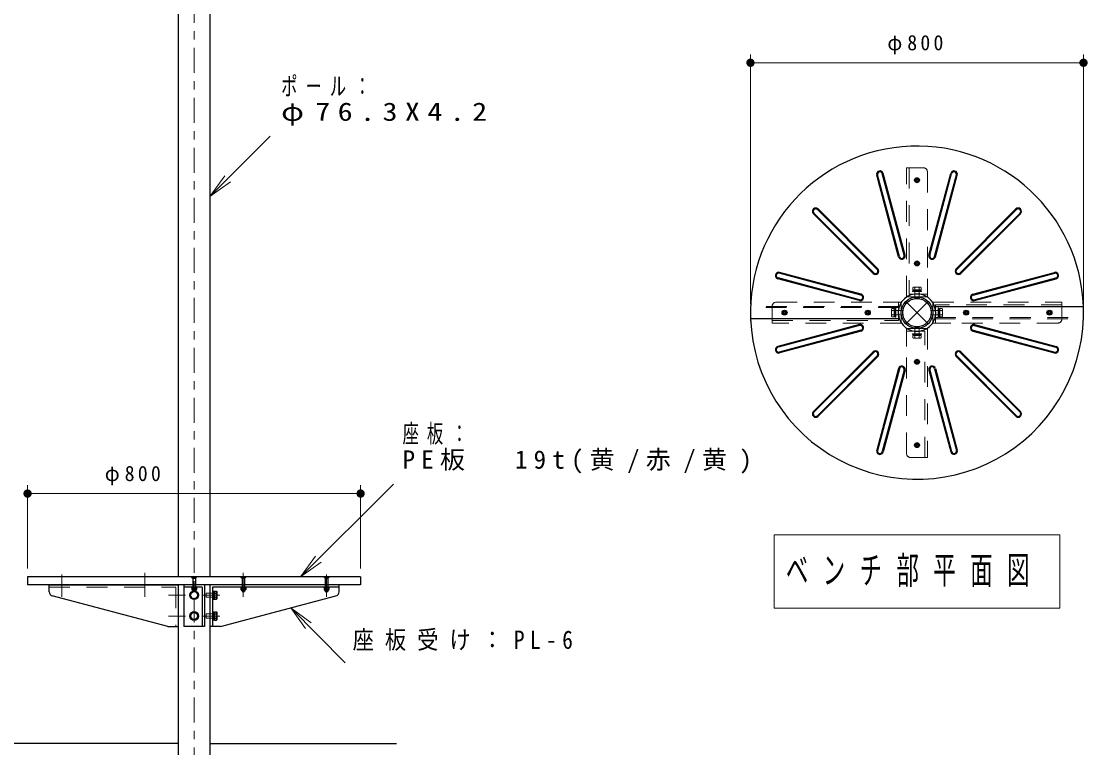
# Model space of a CAD drawing. Units: millimetres on the paper, scale 1:20. Extents: x 475 to 840, y 0 to 257.
# Drawn here: x 572.7 to 700.7, y 90.4 to 177.6 of the extents above; entities that cross this region are included whole.
import ezdxf

# ---------------------------------------------------------------- set-up
doc = ezdxf.new("R2010")
doc.units = ezdxf.units.MM
doc.linetypes.add('USER1', pattern=[4.5, 2.5, -2])
doc.linetypes.add('USER2', pattern=[6, 3, -1, 1, -1])
doc.layers.add('1_20', color=7, linetype='Continuous', lineweight=13)
doc.styles.add('ＭＳ ゴシック', font='')
doc.styles.get('ＭＳ ゴシック').set_extended_font_data('MS Gothic')

# ---------------------------------------------------------------- blocks, each defined once
blk = doc.blocks.new('filled_dot')
at = {"color": 0, "linetype": 'Continuous', "lineweight": -2, "const_width": 1.25}
blk.add_lwpolyline([(-0.625, 0, 1), (0.625, 0, 1)], format="xyb", close=True, dxfattribs=at)
blk = doc.blocks.new('open_arrow')
at = {"color": 0, "linetype": 'Continuous', "lineweight": -2}
blk.add_lwpolyline([(7.5, 1.25), (0, 0), (7.5, -1.25)], dxfattribs=at)

msp = doc.modelspace()

# ---------------------------------------------------------------- linework, layer by layer
at = {"layer": '1_20', "linetype": 'USER2'}
for p, q in [((593.425, 228.411), (593.425, 54.769)), ((577.52, 111.206), (577.52, 108.502)), ((587.52, 111.4), (587.52, 108.502)), ((599.33, 111.4), (599.33, 108.502)), ((609.33, 111.206), (609.33, 108.502)), ((590.35, 108.711), (592.387, 108.711)), ((596.501, 108.711), (594.463, 108.711)), ((590.35, 106.211), (592.387, 106.211)), ((596.501, 106.211), (594.463, 106.211))]:
    msp.add_line(p, q, dxfattribs=at)
at = {"layer": '1_20', "color": 3, "lineweight": 25}
for p, q in [((591.518, 213.461), (591.518, 110.911)), ((595.333, 213.461), (595.333, 110.911)), ((678.03, 149.339), (675.403, 159.144)), ((678.127, 149.365), (675.5, 159.169)), ((678.706, 149.521), (676.079, 159.325)), ((678.803, 149.546), (676.176, 159.351)), ((681.679, 149.546), (684.306, 159.351)), ((681.776, 149.521), (684.403, 159.325)), ((682.356, 149.365), (684.983, 159.169)), ((682.452, 149.339), (685.079, 159.144)), ((675.468, 147.83), (668.291, 155.008)), ((675.539, 147.901), (668.362, 155.078)), ((684.943, 147.901), (692.12, 155.078)), ((685.014, 147.83), (692.191, 155.008)), ((674.973, 147.335), (667.796, 154.513)), ((675.044, 147.406), (667.867, 154.583)), ((685.438, 147.406), (692.615, 154.583)), ((685.509, 147.335), (692.686, 154.513)), ((673.509, 144.748), (663.705, 147.375)), ((673.535, 144.844), (663.731, 147.471)), ((686.947, 144.844), (696.751, 147.471)), ((686.973, 144.748), (696.777, 147.375)), ((673.328, 144.071), (663.524, 146.698)), ((673.354, 144.168), (663.55, 146.795)), ((687.129, 144.168), (696.933, 146.795)), ((687.154, 144.071), (696.959, 146.698)), ((681.59, 141.284), (678.892, 143.982)), ((678.892, 141.284), (681.59, 143.982)), ((682.362, 143.383), (700.227, 143.383)), ((682.362, 143.383), (700.227, 143.383)), ((678.12, 141.883), (660.255, 141.883)), ((678.12, 141.883), (660.255, 141.883)), ((673.328, 141.195), (663.524, 138.568)), ((673.354, 141.098), (663.55, 138.471)), ((687.129, 141.098), (696.933, 138.471)), ((687.154, 141.195), (696.959, 138.568)), ((673.509, 140.519), (663.705, 137.892)), ((673.535, 140.422), (663.731, 137.795)), ((686.947, 140.422), (696.751, 137.795)), ((686.973, 140.519), (696.777, 137.892)), ((674.973, 137.931), (667.796, 130.754)), ((675.044, 137.86), (667.867, 130.683)), ((675.468, 137.436), (668.291, 130.259)), ((675.539, 137.365), (668.362, 130.188)), ((684.943, 137.365), (692.12, 130.188)), ((685.014, 137.436), (692.191, 130.259)), ((685.438, 137.86), (692.615, 130.683)), ((685.509, 137.931), (692.686, 130.754)), ((678.03, 135.927), (675.403, 126.123)), ((678.127, 135.901), (675.5, 126.097)), ((682.356, 135.901), (684.983, 126.097)), ((682.452, 135.927), (685.079, 126.123)), ((678.706, 135.746), (676.079, 125.942)), ((678.803, 135.72), (676.176, 125.916)), ((681.679, 135.72), (684.306, 125.916)), ((681.776, 135.746), (684.403, 125.942)), ((573.425, 110.911), (573.425, 109.961)), ((613.425, 110.911), (573.425, 110.911)), ((593.125, 110.911), (593.125, 110.891)), ((593.125, 110.911), (593.725, 110.911)), ((593.125, 110.891), (593.275, 110.741)), ((593.125, 110.891), (593.725, 110.891)), ((593.275, 110.741), (593.575, 110.741)), ((593.275, 110.741), (593.275, 109.161)), ((593.725, 110.891), (593.575, 110.741)), ((593.575, 110.741), (593.575, 109.161)), ((593.725, 110.911), (593.725, 110.891)), ((599.03, 110.911), (599.03, 110.891)), ((599.03, 110.911), (599.63, 110.911)), ((599.03, 110.891), (599.18, 110.741)), ((599.03, 110.891), (599.63, 110.891)), ((599.18, 110.741), (599.48, 110.741)), ((599.18, 110.741), (599.18, 109.161)), ((599.63, 110.891), (599.48, 110.741)), ((599.48, 110.741), (599.48, 109.161)), ((599.63, 110.911), (599.63, 110.891)), ((609.03, 110.911), (609.03, 110.891)), ((609.03, 110.911), (609.63, 110.911)), ((609.03, 110.891), (609.18, 110.741)), ((609.03, 110.891), (609.63, 110.891)), ((609.18, 110.741), (609.48, 110.741)), ((609.18, 110.741), (609.18, 109.161)), ((609.63, 110.891), (609.48, 110.741)), ((609.48, 110.741), (609.48, 109.161)), ((609.63, 110.911), (609.63, 110.891)), ((613.425, 110.911), (613.425, 109.961)), ((613.425, 109.961), (573.425, 109.961)), ((576.02, 109.097), (576.02, 109.961)), ((576.05, 109.961), (591.518, 109.961)), ((591.518, 109.961), (591.518, 90.911)), ((594.675, 109.961), (592.175, 109.961)), ((592.175, 109.961), (592.175, 104.961)), ((594.375, 109.661), (592.175, 109.661)), ((593.18, 109.136), (592.935, 108.711)), ((593.113, 109.661), (593.113, 109.581)), ((593.738, 109.661), (593.113, 109.661)), ((593.113, 109.581), (593.738, 109.581)), ((593.714, 109.581), (593.137, 109.581)), ((593.137, 109.581), (593.137, 109.397)), ((593.137, 109.397), (593.18, 109.371)), ((593.67, 109.371), (593.18, 109.371)), ((593.18, 109.371), (593.18, 109.329)), ((593.671, 109.136), (593.18, 109.136)), ((593.623, 109.281), (593.228, 109.281)), ((593.275, 109.161), (593.575, 109.161)), ((593.281, 109.581), (593.281, 109.397)), ((593.57, 109.581), (593.57, 109.397)), ((593.714, 109.397), (593.67, 109.371)), ((593.67, 109.371), (593.67, 109.329)), ((593.916, 108.711), (593.671, 109.136)), ((593.714, 109.581), (593.714, 109.397)), ((593.738, 109.581), (593.738, 109.661)), ((594.375, 109.661), (594.375, 104.961)), ((594.675, 109.961), (594.675, 104.961)), ((595.333, 109.961), (595.333, 90.911)), ((610.83, 109.961), (595.333, 109.961)), ((595.333, 109.961), (595.333, 104.961)), ((610.83, 109.661), (595.633, 109.661)), ((595.633, 109.661), (595.633, 104.961)), ((595.633, 109.236), (595.633, 108.186)), ((595.633, 109.236), (595.733, 109.236)), ((595.733, 109.236), (595.733, 108.186)), ((595.733, 109.171), (595.858, 109.171)), ((595.733, 109.171), (595.733, 108.251)), ((595.858, 109.202), (596.133, 109.202)), ((595.858, 109.202), (595.858, 108.221)), ((595.858, 109.171), (595.858, 108.251)), ((595.858, 108.957), (596.133, 108.957)), ((596.133, 109.202), (596.178, 109.124)), ((596.178, 108.299), (596.178, 109.124)), ((599.018, 109.661), (599.018, 109.581)), ((599.643, 109.661), (599.018, 109.661)), ((599.018, 109.581), (599.643, 109.581)), ((599.619, 109.581), (599.042, 109.581)), ((599.042, 109.581), (599.042, 109.397)), ((599.042, 109.397), (599.085, 109.371)), ((599.575, 109.371), (599.085, 109.371)), ((599.085, 109.371), (599.085, 109.329)), ((599.528, 109.281), (599.133, 109.281)), ((599.18, 109.161), (599.48, 109.161)), ((599.186, 109.581), (599.186, 109.397)), ((599.475, 109.581), (599.475, 109.397)), ((599.619, 109.397), (599.575, 109.371)), ((599.575, 109.371), (599.575, 109.329)), ((599.619, 109.581), (599.619, 109.397)), ((599.643, 109.581), (599.643, 109.661)), ((609.018, 109.661), (609.018, 109.581)), ((609.643, 109.661), (609.018, 109.661)), ((609.018, 109.581), (609.643, 109.581)), ((609.619, 109.581), (609.042, 109.581)), ((609.042, 109.581), (609.042, 109.397)), ((609.042, 109.397), (609.085, 109.371)), ((609.575, 109.371), (609.085, 109.371)), ((609.085, 109.371), (609.085, 109.329)), ((609.528, 109.281), (609.133, 109.281)), ((609.18, 109.161), (609.48, 109.161)), ((609.186, 109.581), (609.186, 109.397)), ((609.475, 109.581), (609.475, 109.397)), ((609.619, 109.397), (609.575, 109.371)), ((609.575, 109.371), (609.575, 109.329)), ((609.619, 109.581), (609.619, 109.397)), ((609.643, 109.581), (609.643, 109.661)), ((610.83, 109.097), (610.83, 109.961)), ((590.268, 104.961), (576.393, 108.613)), ((592.935, 108.711), (593.18, 108.286)), ((593.18, 108.286), (593.671, 108.286)), ((593.671, 108.286), (593.916, 108.711)), ((595.733, 108.186), (595.633, 108.186)), ((595.733, 108.715), (595.858, 108.748)), ((595.733, 108.675), (595.858, 108.708)), ((595.733, 108.251), (595.858, 108.251)), ((595.858, 108.466), (596.133, 108.466)), ((595.858, 108.221), (596.133, 108.221)), ((596.133, 108.221), (596.178, 108.299)), ((596.583, 104.961), (610.458, 108.613)), ((593.18, 106.636), (592.935, 106.211)), ((593.671, 106.636), (593.18, 106.636)), ((593.916, 106.211), (593.671, 106.636)), ((595.633, 106.736), (595.633, 105.686)), ((595.633, 106.736), (595.733, 106.736)), ((595.733, 106.736), (595.733, 105.686)), ((595.733, 106.671), (595.858, 106.671)), ((595.733, 106.671), (595.733, 105.751)), ((595.858, 106.702), (596.133, 106.702)), ((595.858, 106.702), (595.858, 105.721)), ((595.858, 106.671), (595.858, 105.751)), ((595.858, 106.457), (596.133, 106.457)), ((596.133, 106.702), (596.178, 106.624)), ((596.178, 105.799), (596.178, 106.624)), ((592.935, 106.211), (593.18, 105.786)), ((593.18, 105.786), (593.671, 105.786)), ((593.671, 105.786), (593.916, 106.211)), ((595.733, 105.686), (595.633, 105.686)), ((595.733, 106.215), (595.858, 106.248)), ((595.733, 106.175), (595.858, 106.208)), ((595.733, 105.751), (595.858, 105.751)), ((595.858, 105.966), (596.133, 105.966)), ((595.858, 105.721), (596.133, 105.721)), ((596.133, 105.721), (596.178, 105.799)), ((590.268, 104.961), (591.518, 104.961)), ((594.675, 104.961), (592.175, 104.961)), ((596.583, 104.961), (595.333, 104.961)), ((591.518, 90.911), (570.305, 90.911)), ((591.518, 90.911), (591.518, 66.211)), ((595.333, 90.911), (617.741, 90.911)), ((595.333, 90.911), (595.333, 66.211))]:
    msp.add_line(p, q, dxfattribs=at)
at = {"layer": '1_20'}
for p, q in [((660.241, 143.633), (660.241, 173.633)), ((700.241, 143.633), (700.241, 173.633)), ((660.241, 172.633), (700.241, 172.633)), ((595.333, 156.561), (602.566, 163.813)), ((573.425, 111.911), (573.425, 121.911)), ((606.221, 110.911), (617.363, 122.053)), ((613.425, 111.911), (613.425, 121.911)), ((573.425, 120.911), (613.425, 120.911)), ((663.091, 115.939), (663.091, 107.139)), ((697.391, 115.939), (663.091, 115.939)), ((697.391, 107.139), (697.391, 115.939)), ((605.031, 107.185), (611.583, 100.595)), ((663.091, 107.139), (697.391, 107.139))]:
    msp.add_line(p, q, dxfattribs=at)
at = {"layer": '1_20', "linetype": 'USER1'}
for p, q in [((678.991, 160.038), (680.991, 160.038)), ((678.991, 144.541), (678.991, 160.038)), ((679.291, 160.038), (679.291, 144.841)), ((681.491, 159.538), (681.491, 146.695)), ((681.491, 146.695), (681.491, 144.541)), ((681.491, 144.841), (679.291, 144.841)), ((679.716, 145.161), (679.716, 145.261)), ((679.716, 145.261), (680.766, 145.261)), ((679.716, 145.161), (680.766, 145.161)), ((679.75, 145.66), (679.829, 145.706)), ((679.75, 145.386), (679.75, 145.66)), ((679.75, 145.386), (680.732, 145.386)), ((679.781, 145.386), (680.701, 145.386)), ((679.781, 145.261), (679.781, 145.386)), ((679.781, 145.261), (680.701, 145.261)), ((680.654, 145.706), (679.829, 145.706)), ((679.991, 145.386), (679.991, 144.386)), ((679.996, 145.386), (679.996, 145.66)), ((680.238, 145.261), (680.204, 145.386)), ((680.278, 145.261), (680.244, 145.386)), ((680.486, 145.386), (680.486, 145.66)), ((680.491, 145.386), (680.491, 144.386)), ((680.732, 145.66), (680.654, 145.706)), ((680.701, 145.261), (680.701, 145.386)), ((680.732, 145.386), (680.732, 145.66)), ((680.766, 145.261), (680.766, 145.161)), ((663.336, 143.883), (676.179, 143.883)), ((676.179, 143.883), (678.334, 143.883)), ((678.034, 143.883), (678.034, 141.683)), ((678.334, 143.883), (678.334, 141.383)), ((681.491, 144.541), (678.991, 144.541)), ((679.991, 144.386), (680.491, 144.386)), ((682.149, 141.383), (682.149, 143.883)), ((682.149, 143.883), (697.646, 143.883)), ((697.646, 143.583), (682.449, 143.583)), ((682.449, 141.383), (682.449, 143.583)), ((697.646, 143.883), (697.646, 141.883)), ((678.073, 143.233), (660.25, 143.233)), ((678.12, 143.383), (660.255, 143.383)), ((662.836, 141.383), (662.836, 143.383)), ((677.214, 143.124), (677.169, 143.046)), ((677.169, 143.046), (677.169, 142.221)), ((677.214, 142.142), (677.169, 142.221)), ((677.489, 143.124), (677.214, 143.124)), ((677.489, 142.879), (677.214, 142.879)), ((677.489, 142.388), (677.214, 142.388)), ((677.489, 142.142), (677.489, 143.124)), ((677.489, 142.173), (677.489, 143.093)), ((677.614, 143.093), (677.489, 143.093)), ((677.489, 142.883), (678.489, 142.883)), ((677.614, 142.67), (677.489, 142.636)), ((677.614, 142.63), (677.489, 142.596)), ((677.489, 142.383), (678.489, 142.383)), ((677.614, 142.173), (677.489, 142.173)), ((677.614, 143.158), (677.714, 143.158)), ((677.614, 142.108), (677.614, 143.158)), ((677.614, 142.173), (677.614, 143.093)), ((677.714, 142.108), (677.714, 143.158)), ((678.489, 142.383), (678.489, 142.883)), ((681.994, 142.883), (681.994, 142.383)), ((682.994, 142.883), (681.994, 142.883)), ((682.994, 142.383), (681.994, 142.383)), ((682.769, 143.158), (682.869, 143.158)), ((682.769, 143.158), (682.769, 142.108)), ((682.869, 143.158), (682.869, 142.108)), ((682.869, 143.093), (682.869, 142.173)), ((682.869, 143.093), (682.994, 143.093)), ((682.869, 142.636), (682.994, 142.67)), ((682.869, 142.596), (682.994, 142.63)), ((682.869, 142.173), (682.994, 142.173)), ((682.994, 143.124), (682.994, 142.142)), ((682.994, 143.124), (683.268, 143.124)), ((682.994, 143.093), (682.994, 142.173)), ((682.994, 142.879), (683.268, 142.879)), ((682.994, 142.388), (683.268, 142.388)), ((683.268, 143.124), (683.314, 143.046)), ((683.268, 142.142), (683.314, 142.221)), ((683.314, 142.221), (683.314, 143.046)), ((662.836, 141.683), (678.034, 141.683)), ((678.334, 141.383), (662.836, 141.383)), ((677.489, 142.142), (677.214, 142.142)), ((677.714, 142.108), (677.614, 142.108)), ((680.491, 140.881), (679.991, 140.881)), ((679.991, 139.881), (679.991, 140.881)), ((680.491, 139.881), (680.491, 140.881)), ((684.303, 141.383), (682.149, 141.383)), ((682.362, 141.883), (700.227, 141.883)), ((682.41, 142.033), (700.232, 142.033)), ((682.869, 142.108), (682.769, 142.108)), ((682.994, 142.142), (683.268, 142.142)), ((697.146, 141.383), (684.303, 141.383)), ((678.991, 140.726), (681.491, 140.726)), ((678.991, 138.571), (678.991, 140.726)), ((678.991, 140.426), (681.191, 140.426)), ((679.716, 140.006), (679.716, 140.106)), ((680.766, 140.106), (679.716, 140.106)), ((680.766, 140.006), (679.716, 140.006)), ((680.732, 139.881), (679.75, 139.881)), ((679.75, 139.881), (679.75, 139.606)), ((679.75, 139.606), (679.829, 139.561)), ((680.701, 140.006), (679.781, 140.006)), ((679.781, 140.006), (679.781, 139.881)), ((680.701, 139.881), (679.781, 139.881)), ((679.996, 139.881), (679.996, 139.606)), ((680.204, 140.006), (680.238, 139.881)), ((680.244, 140.006), (680.278, 139.881)), ((680.486, 139.881), (680.486, 139.606)), ((680.732, 139.606), (680.654, 139.561)), ((680.701, 140.006), (680.701, 139.881)), ((680.732, 139.881), (680.732, 139.606)), ((680.766, 140.106), (680.766, 140.006)), ((681.191, 125.228), (681.191, 140.426)), ((681.491, 140.726), (681.491, 125.228)), ((678.991, 125.728), (678.991, 138.571)), ((679.829, 139.561), (680.654, 139.561)), ((681.491, 125.228), (679.491, 125.228)), ((576.02, 109.661), (591.218, 109.661)), ((591.218, 109.661), (591.218, 104.961)), ((595.858, 108.961), (594.858, 108.961)), ((594.858, 108.961), (594.858, 108.461)), ((595.858, 108.461), (594.858, 108.461)), ((595.858, 106.461), (594.858, 106.461)), ((594.858, 106.461), (594.858, 105.961)), ((595.858, 105.961), (594.858, 105.961))]:
    msp.add_line(p, q, dxfattribs=at)
at = {"layer": '1_20', "color": 3, "lineweight": 25}
for centre, radius in [((680.241, 158.538), 0.3), ((680.241, 158.538), 0.2), ((680.241, 148.538), 0.3), ((680.241, 148.538), 0.2), ((680.241, 142.633), 1.907), ((680.241, 142.633), 1.698), ((664.336, 142.633), 0.3), ((664.336, 142.633), 0.2), ((674.336, 142.633), 0.3), ((674.336, 142.633), 0.2), ((686.146, 142.633), 0.3), ((686.146, 142.633), 0.2), ((696.146, 142.633), 0.3), ((696.146, 142.633), 0.2), ((680.241, 136.728), 0.3), ((680.241, 136.728), 0.2), ((680.241, 126.728), 0.3), ((680.241, 126.728), 0.2), ((593.425, 108.711), 0.525), ((593.425, 108.711), 0.425), ((593.425, 106.211), 0.525), ((593.425, 106.211), 0.425)]:
    msp.add_circle(centre, radius, dxfattribs=at)
at = {"layer": '1_20', "linetype": 'USER1'}
for centre, radius in [((680.241, 158.538), 0.1), ((680.241, 148.538), 0.1), ((664.336, 142.633), 0.2), ((664.336, 142.633), 0.1), ((674.336, 142.633), 0.2), ((674.336, 142.633), 0.1), ((686.146, 142.633), 0.2), ((686.146, 142.633), 0.1), ((696.146, 142.633), 0.2), ((696.146, 142.633), 0.1), ((680.241, 136.728), 0.1), ((680.241, 126.728), 0.1)]:
    msp.add_circle(centre, radius, dxfattribs=at)
at = {"layer": '1_20', "color": 3, "lineweight": 25}
for centre, radius, start, end in [((680.241, 142.633), 20, 2.1491, 182.1491), ((675.789, 159.247), 0.4, 15, 195), ((675.789, 159.247), 0.3, 15, 195), ((684.693, 159.247), 0.4, 345, 165), ((684.693, 159.247), 0.3, 345, 165), ((668.079, 154.795), 0.4, 45, 225), ((668.079, 154.795), 0.3, 45, 225), ((692.403, 154.795), 0.4, 315, 135), ((692.403, 154.795), 0.3, 315, 135), ((678.416, 149.443), 0.4, 195, 15), ((678.416, 149.443), 0.3, 195, 15), ((682.066, 149.443), 0.4, 165, 345), ((682.066, 149.443), 0.3, 165, 345), ((663.627, 147.085), 0.4, 75, 255), ((663.627, 147.085), 0.3, 75, 255), ((675.256, 147.618), 0.4, 225, 45), ((675.256, 147.618), 0.3, 225, 45), ((685.226, 147.618), 0.4, 135, 315), ((685.226, 147.618), 0.3, 135, 315), ((696.855, 147.085), 0.4, 285, 105), ((696.855, 147.085), 0.3, 285, 105), ((673.431, 144.458), 0.4, 255, 75), ((673.431, 144.458), 0.3, 255, 75), ((680.241, 142.633), 2.25, 19.47122, 199.47122), ((687.051, 144.458), 0.4, 105, 285), ((687.051, 144.458), 0.3, 105, 285), ((680.241, 142.633), 20, 182.1491, 2.1491), ((680.241, 142.633), 2.25, 199.47122, 19.47122), ((673.431, 140.808), 0.4, 285, 105), ((673.431, 140.808), 0.3, 285, 105), ((687.051, 140.808), 0.4, 75, 255), ((687.051, 140.808), 0.3, 75, 255), ((663.627, 138.181), 0.4, 105, 285), ((663.627, 138.181), 0.3, 105, 285), ((696.855, 138.181), 0.4, 255, 75), ((696.855, 138.181), 0.3, 255, 75), ((675.256, 137.648), 0.4, 315, 135), ((675.256, 137.648), 0.3, 315, 135), ((685.226, 137.648), 0.4, 45, 225), ((685.226, 137.648), 0.3, 45, 225), ((678.416, 135.823), 0.4, 345, 165), ((678.416, 135.823), 0.3, 345, 165), ((682.066, 135.823), 0.4, 15, 195), ((682.066, 135.823), 0.3, 15, 195), ((668.079, 130.471), 0.4, 135, 315), ((668.079, 130.471), 0.3, 135, 315), ((692.403, 130.471), 0.4, 225, 45), ((692.403, 130.471), 0.3, 225, 45), ((675.789, 126.019), 0.4, 165, 345), ((675.789, 126.019), 0.3, 165, 345), ((684.693, 126.019), 0.4, 195, 15), ((684.693, 126.019), 0.3, 195, 15), ((576.52, 109.097), 0.5, 180, 255.25396), ((593.209, 109.502), 0.128, 235.61587, 304.38414), ((593.228, 109.329), 0.0475, 180, 270), ((593.425, 109.852), 0.478, 252.41211, 287.58789), ((593.642, 109.502), 0.128, 235.61587, 304.38414), ((593.623, 109.329), 0.0475, 270, 0), ((595.92, 109.079), 0.245, 330.00001, 29.99999), ((595.489, 108.711), 0.689, 339.136, 20.864), ((599.114, 109.502), 0.128, 235.61587, 304.38414), ((599.133, 109.329), 0.0475, 180, 270), ((599.33, 109.852), 0.478, 252.41211, 287.58789), ((599.547, 109.502), 0.128, 235.61587, 304.38414), ((599.528, 109.329), 0.0475, 270, 0), ((609.114, 109.502), 0.128, 235.61587, 304.38414), ((609.133, 109.329), 0.0475, 180, 270), ((609.33, 109.852), 0.478, 252.41211, 287.58789), ((609.547, 109.502), 0.128, 235.61587, 304.38414), ((609.528, 109.329), 0.0475, 270, 0), ((610.33, 109.097), 0.5, 284.74604, 0), ((595.92, 108.343), 0.245, 330.00001, 29.99999), ((595.92, 106.579), 0.245, 330.00001, 29.99999), ((595.489, 106.211), 0.689, 339.136, 20.864), ((595.92, 105.843), 0.245, 330.00001, 29.99999)]:
    msp.add_arc(centre, radius, start, end, dxfattribs=at)
at = {"layer": '1_20', "linetype": 'USER1'}
for centre, radius, start, end in [((680.991, 159.538), 0.5, 0, 90), ((679.873, 145.448), 0.245, 60.00001, 119.99999), ((680.241, 145.017), 0.689, 69.136, 110.864), ((680.609, 145.448), 0.245, 60.00001, 119.99999), ((663.336, 143.383), 0.5, 90, 180), ((680.241, 142.633), 20, 358.28087, 2.90229), ((680.241, 142.633), 20, 178.28087, 182.90229), ((677.858, 142.633), 0.689, 159.136, 200.864), ((677.426, 143.001), 0.245, 150.00001, 209.99999), ((677.426, 142.265), 0.245, 150.00001, 209.99999), ((680.241, 142.633), 2.25, 164.53399, 199.47122), ((680.241, 142.633), 2.25, 344.53399, 19.47122), ((683.056, 143.001), 0.245, 330.00001, 29.99999), ((682.625, 142.633), 0.689, 339.136, 20.864), ((683.056, 142.265), 0.245, 330.00001, 29.99999), ((697.146, 141.883), 0.5, 270, 0), ((679.873, 139.818), 0.245, 240.00001, 299.99999), ((680.241, 140.25), 0.689, 249.136, 290.864), ((680.609, 139.818), 0.245, 240.00001, 299.99999), ((679.491, 125.728), 0.5, 180, 270)]:
    msp.add_arc(centre, radius, start, end, dxfattribs=at)

# ---------------------------------------------------------------- block references
at = {"layer": '1_20', "xscale": 0.4, "yscale": 0.4}
for p in [(660.241, 172.633), (573.425, 120.911)]:
    msp.add_blockref('filled_dot', p, dxfattribs=at)
for name, p, rotation in [('filled_dot', (700.241, 172.633), 180), ('open_arrow', (595.333, 156.561), 45.1), ('filled_dot', (613.425, 120.911), 180), ('open_arrow', (606.221, 110.911), 45), ('open_arrow', (605.031, 107.185), 314.8)]:
    msp.add_blockref(name, p, dxfattribs=dict(at, rotation=rotation))

# ---------------------------------------------------------------- texts
at = {"layer": '1_20', "style": 'ＭＳ ゴシック'}
for s, insert, char_height, attachment_point in [('\\T1.33;\\W0.95;φ800', (680.241, 173.633), 1.833, 8), ('\\T1.5;\\W0.65;ポール：', (603.883, 169.763), 2.199, 4), ('\\T1.5;\\W1.2;φ76.3X4.2', (603.883, 166.463), 2.199, 4), ('\\T1.5;\\W0.65;座板：', (618.469, 128.003), 2.199, 4), ('\\T1.5;PE板\u300019t(黄/赤/黄)', (618.469, 124.703), 2.199, 4), ('\\T1.33;\\W0.95;φ800', (586.256, 121.911), 1.833, 8), ('\\T1.64;\\W0.6;ベンチ部平面図', (664.491, 111.539), 3.299, 4), ('\\T1.52;\\W0.85;座板受け：PL-6', (612.464, 103.245), 2.199, 4)]:
    msp.add_mtext(s, dxfattribs=dict(at, insert=insert, char_height=char_height, attachment_point=attachment_point))

doc.saveas('drawing.dxf')
